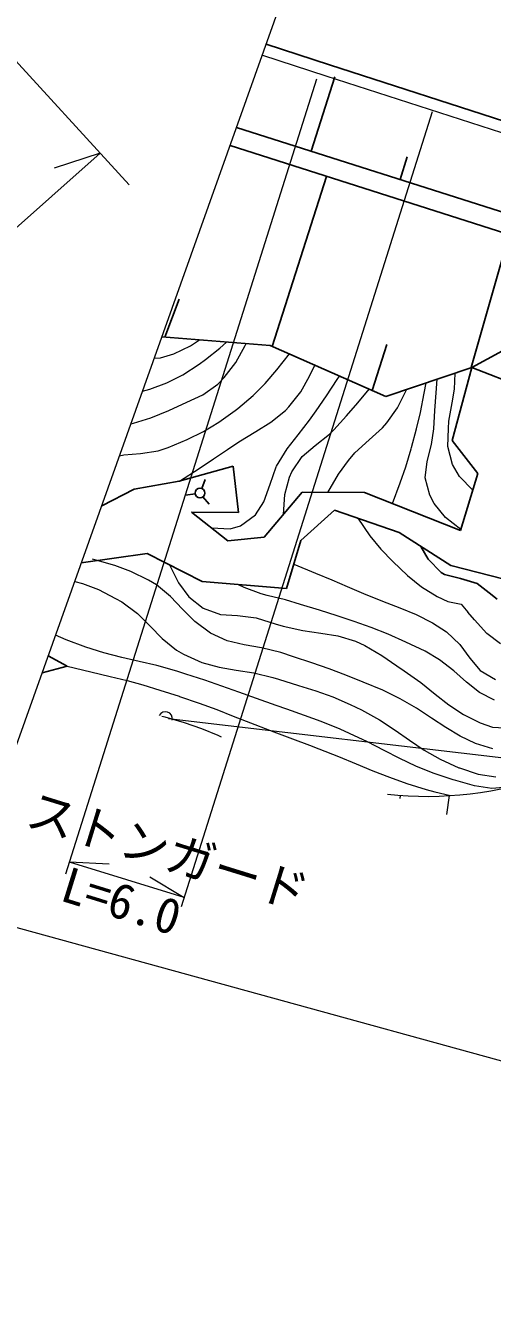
# Model space of a CAD drawing. Units: millimetres, scale not verified. Extents: x 40000 to 680000, y 20000 to 380000.
# Drawn here: x 306783 to 330858, y 246686 to 312564 of the extents above; entities that cross this region are included whole.
import ezdxf
from ezdxf.enums import TextEntityAlignment as Align

# ---------------------------------------------------------------- set-up
doc = ezdxf.new("R2010")
doc.units = ezdxf.units.MM
doc.header["$LTSCALE"] = 1000
for name, color, linetype, lineweight in [('M-BGD', 7, 'Continuous', 13), ('M-BMK-ROW', 30, 'Continuous', 13), ('M-BMK-SRVR', 3, 'Continuous', 13), ('M-STR-HTXT', 7, 'Continuous', 13)]:
    doc.layers.add(name, color=color, linetype=linetype, lineweight=lineweight)
doc.styles.add('ＭＳ ゴシック', font='')
doc.styles.get('ＭＳ ゴシック').set_extended_font_data('MS Gothic')

msp = doc.modelspace()

# ---------------------------------------------------------------- linework, layer by layer
at = {"layer": 'M-BGD'}
for p, q in [((318995, 311035), (322262, 309962)), ((322264, 309961), (331852, 306860)), ((314434, 295608), (315288, 296024)), ((315288, 296024), (315745, 296333)), ((316064, 295321), (316806, 295898)), ((316806, 295898), (317153, 296222)), ((317631, 295159), (318102, 296036)), ((318102, 296036), (318151, 296143)), ((313424, 295393), (313748, 295407)), ((313748, 295407), (314434, 295608)), ((315730, 295078), (316064, 295321)), ((317030, 294395), (317631, 295159)), ((319746, 294794), (320385, 295606)), ((314068, 294113), (314888, 294531)), ((314888, 294531), (315730, 295078)), ((319140, 294081), (319746, 294794)), ((321432, 294455), (321704, 295024)), ((328902, 293784), (328939, 294617)), ((313188, 293787), (314068, 294113)), ((315931, 293504), (316692, 294051)), ((316692, 294051), (317030, 294395)), ((318518, 293460), (319140, 294081)), ((320974, 293656), (321432, 294455)), ((322297, 293446), (322850, 294283)), ((322850, 294283), (322969, 294464)), ((327342, 293574), (327447, 294110)), ((327954, 293596), (328003, 294299)), ((312818, 293690), (313188, 293787)), ((315106, 293110), (315931, 293504)), ((317736, 292798), (318518, 293460)), ((320363, 292884), (320974, 293656)), ((321770, 292670), (322297, 293446)), ((323915, 293085), (324499, 293788)), ((325964, 292826), (326434, 293746)), ((326434, 293746), (326446, 293771)), ((327143, 292578), (327342, 293574)), ((327892, 292694), (327954, 293596)), ((328780, 293090), (328902, 293784)), ((313249, 292313), (314163, 292692)), ((314163, 292692), (315106, 293110)), ((316750, 292077), (317587, 292681)), ((317587, 292681), (317736, 292798)), ((319439, 292076), (320184, 292692)), ((320184, 292692), (320363, 292884)), ((321424, 292188), (321770, 292670)), ((323340, 292415), (323915, 293085)), ((325419, 292043), (325964, 292826)), ((326949, 291744), (327143, 292578)), ((327830, 291741), (327892, 292694)), ((328616, 292139), (328780, 293090)), ((312215, 291997), (312349, 292034)), ((312349, 292034), (313249, 292313)), ((315955, 291603), (316750, 292077)), ((318658, 291607), (319439, 292076)), ((320832, 291435), (321424, 292188)), ((322687, 291697), (323340, 292415)), ((325196, 291784), (325419, 292043)), ((328595, 291758), (328616, 292139)), ((314136, 290770), (315113, 291190)), ((315113, 291190), (315955, 291603)), ((317783, 291069), (318658, 291607)), ((320275, 290704), (320832, 291435)), ((321723, 290877), (322463, 291472)), ((322463, 291472), (322687, 291697)), ((324496, 291174), (325196, 291784)), ((326685, 290780), (326949, 291744)), ((327709, 290939), (327830, 291741)), ((328558, 290823), (328595, 291758)), ((312718, 290466), (313622, 290601)), ((313622, 290601), (314136, 290770)), ((316479, 290186), (317198, 290669)), ((317198, 290669), (317783, 291069)), ((319727, 289819), (320275, 290704)), ((321047, 290315), (321723, 290877)), ((323770, 290505), (324496, 291174)), ((326385, 289783), (326665, 290709)), ((326665, 290709), (326685, 290780)), ((327493, 290056), (327709, 290939)), ((328799, 289891), (328558, 290823)), ((311627, 290348), (311859, 290399)), ((311859, 290399), (312718, 290466)), ((315729, 289694), (316479, 290186)), ((320510, 289521), (321047, 290315)), ((322927, 289394), (323439, 290111)), ((323439, 290111), (323770, 290505)), ((327396, 289208), (327493, 290056)), ((329153, 289287), (328799, 289891)), ((314720, 289036), (315729, 289694)), ((319399, 288879), (319707, 289781)), ((319707, 289781), (319727, 289819)), ((320146, 288345), (320393, 289241)), ((320393, 289241), (320510, 289521)), ((322369, 288459), (322927, 289394)), ((326102, 288959), (326385, 289783)), ((327624, 288310), (327396, 289208)), ((329847, 288579), (329153, 289287)), ((319069, 287977), (319399, 288879)), ((325701, 287881), (326102, 288959)), ((318632, 287293), (319069, 287977)), ((320080, 287322), (320146, 288345)), ((327855, 287884), (327624, 288310)), ((317869, 286731), (318632, 287293)), ((328439, 287163), (327855, 287884)), ((316368, 286625), (317338, 286578)), ((317338, 286578), (317869, 286731)), ((323909, 287127), (324544, 286217)), ((329235, 286545), (328439, 287163)), ((324544, 286217), (325098, 285532)), ((325098, 285532), (325717, 284887)), ((310351, 284982), (310240, 285011)), ((311385, 284692), (310351, 284982)), ((312215, 284378), (311385, 284692)), ((314204, 284717), (314670, 283797)), ((320611, 284751), (321735, 284290)), ((325717, 284887), (326474, 284165)), ((313115, 283932), (312215, 284378)), ((321735, 284290), (322576, 283939)), ((322576, 283939), (323361, 283604)), ((326474, 284165), (327194, 283585)), ((309318, 283864), (309711, 283756)), ((309711, 283756), (310541, 283439)), ((310541, 283439), (311425, 282989)), ((313538, 283678), (313115, 283932)), ((314264, 283077), (313538, 283678)), ((314670, 283797), (315202, 283066)), ((318060, 283549), (317724, 283700)), ((318935, 283217), (318060, 283549)), ((323361, 283604), (324201, 283239)), ((327194, 283585), (328010, 283090)), ((311425, 282989), (311742, 282803)), ((311742, 282803), (312560, 282198)), ((314871, 282434), (314264, 283077)), ((315202, 283066), (315948, 282479)), ((319241, 283132), (318935, 283217)), ((320187, 282914), (319241, 283132)), ((320953, 282677), (320187, 282914)), ((321942, 282373), (320953, 282677)), ((324201, 283239), (325190, 282836)), ((325190, 282836), (326077, 282501)), ((328010, 283090), (328553, 282831)), ((328553, 282831), (329253, 282680)), ((329253, 282680), (329593, 282273)), ((312560, 282198), (313204, 281558)), ((315507, 281792), (314871, 282434)), ((315948, 282479), (316838, 282159)), ((316838, 282159), (317715, 282103)), ((317715, 282103), (318680, 281983)), ((318680, 281983), (318719, 281973)), ((318719, 281973), (319651, 281679)), ((322859, 282085), (321942, 282373)), ((323735, 281794), (322859, 282085)), ((326077, 282501), (326919, 282156)), ((326919, 282156), (327772, 281723)), ((329932, 281883), (329593, 282273)), ((313204, 281558), (313825, 280921)), ((316321, 281192), (315507, 281792)), ((319651, 281679), (320068, 281549)), ((320068, 281549), (321084, 281323)), ((321084, 281323), (322002, 281194)), ((324597, 281484), (323735, 281794)), ((325475, 281137), (324597, 281484)), ((327772, 281723), (328495, 281265)), ((330577, 281168), (329932, 281883)), ((308879, 280847), (308327, 281081)), ((309888, 280470), (308879, 280847)), ((313825, 280921), (314572, 280321)), ((317174, 280799), (316321, 281192)), ((318051, 280582), (317174, 280799)), ((322002, 281194), (322886, 281047)), ((322886, 281047), (323801, 280769)), ((323801, 280769), (324277, 280550)), ((326398, 280734), (325475, 281137)), ((327397, 280258), (326398, 280734)), ((328495, 281265), (329183, 280611)), ((331273, 280636), (330577, 281168)), ((310814, 280174), (309888, 280470)), ((311742, 279936), (310814, 280174)), ((314572, 280321), (314925, 280107)), ((314925, 280107), (315870, 279682)), ((318952, 280429), (318051, 280582)), ((319950, 280184), (318952, 280429)), ((320592, 279976), (319950, 280184)), ((324277, 280550), (325148, 280036)), ((325148, 280036), (325922, 279501)), ((328135, 279817), (327397, 280258)), ((329183, 280611), (329690, 279903)), ((308921, 279494), (310153, 279202)), ((312633, 279736), (311742, 279936)), ((313559, 279518), (312633, 279736)), ((314591, 279226), (313559, 279518)), ((315870, 279682), (316761, 279436)), ((316761, 279436), (317641, 279283)), ((321551, 279656), (320592, 279976)), ((322431, 279347), (321551, 279656)), ((323292, 279024), (322431, 279347)), ((325922, 279501), (326299, 279251)), ((328862, 279240), (328135, 279817)), ((329690, 279903), (330230, 279261)), ((310153, 279202), (311154, 278960)), ((311154, 278960), (312016, 278741)), ((312016, 278741), (312833, 278515)), ((315045, 279082), (314591, 279226)), ((316023, 278762), (315045, 279082)), ((316912, 278459), (316023, 278762)), ((317641, 279283), (318553, 279136)), ((318553, 279136), (319539, 278908)), ((319539, 278908), (319831, 278819)), ((319831, 278819), (320854, 278496)), ((324195, 278664), (323292, 279024)), ((325201, 278244), (324195, 278664)), ((326299, 279251), (327162, 278643)), ((329521, 278657), (328862, 279240)), ((330230, 279261), (331013, 278804)), ((312833, 278515), (313699, 278255)), ((313699, 278255), (314707, 277931)), ((317778, 278153), (316912, 278459)), ((318689, 277825), (317778, 278153)), ((320854, 278496), (321756, 278207)), ((321756, 278207), (322621, 277898)), ((326103, 277807), (325201, 278244)), ((327162, 278643), (327908, 278047)), ((327908, 278047), (328615, 277487)), ((330193, 278134), (329521, 278657)), ((330957, 277736), (330193, 278134)), ((314707, 277931), (314714, 277929)), ((314714, 277929), (315739, 277577)), ((315739, 277577), (316642, 277242)), ((319712, 277455), (318689, 277825)), ((320248, 277263), (319712, 277455)), ((322621, 277898), (323529, 277514)), ((323529, 277514), (324103, 277237)), ((326939, 277313), (326103, 277807)), ((328615, 277487), (329360, 276983)), ((313985, 276847), (313811, 276886)), ((314985, 276567), (313985, 276847)), ((316642, 277242), (317496, 276908)), ((317496, 276908), (318376, 276559)), ((321159, 276942), (320248, 277263)), ((322029, 276622), (321159, 276942)), ((324103, 277237), (325037, 276716)), ((325037, 276716), (325841, 276187)), ((327707, 276805), (326939, 277313)), ((328446, 276314), (327707, 276805)), ((329360, 276983), (330222, 276559)), ((315879, 276249), (314985, 276567)), ((316721, 275900), (315879, 276249)), ((318376, 276559), (319357, 276179)), ((319357, 276179), (319593, 276090)), ((319593, 276090), (320548, 275731)), ((323005, 276230), (322029, 276622)), ((323492, 276018), (323005, 276230)), ((325841, 276187), (326584, 275663)), ((329195, 275867), (328446, 276314)), ((330222, 276559), (330855, 276343)), ((330855, 276343), (331779, 276282)), ((316885, 275827), (316721, 275900)), ((320548, 275731), (321428, 275402)), ((321428, 275402), (321907, 275223)), ((324423, 275574), (323492, 276018)), ((325267, 275141), (324423, 275574)), ((326584, 275663), (327334, 275156)), ((329992, 275494), (329195, 275867)), ((330877, 275223), (329992, 275494)), ((321907, 275223), (322927, 274826)), ((322927, 274826), (323838, 274449)), ((326077, 274723), (325267, 275141)), ((326906, 274327), (326077, 274723)), ((327334, 275156), (328159, 274678)), ((323838, 274449), (324693, 274091)), ((324693, 274091), (325543, 273753)), ((327809, 273957), (326906, 274327)), ((328159, 274678), (329126, 274241)), ((329126, 274241), (329152, 274231)), ((329152, 274231), (330122, 273908)), ((325543, 273753), (326439, 273431)), ((326439, 273431), (327434, 273127)), ((328839, 273618), (327809, 273957)), ((328970, 273580), (328839, 273618)), ((329935, 273304), (328970, 273580)), ((330122, 273908), (331029, 273769)), ((326098, 272653), (326122, 272816)), ((327434, 273127), (327888, 273005)), ((327888, 273005), (328697, 272805)), ((328502, 271825), (328647, 272801)), ((330831, 273163), (329935, 273304)), ((331825, 273265), (330831, 273163))]:
    msp.add_line(p, q, dxfattribs=at)
at = {"layer": 'M-BGD', "lineweight": 25}
for p, q in [((319196, 311600), (322449, 310532)), ((322449, 310532), (332036, 307431)), ((321511, 306075), (322737, 309913)), ((317666, 307304), (333086, 302378)), ((332774, 301427), (317330, 306361)), ((326094, 304611), (326467, 305777)), ((319498, 295999), (322304, 304772)), ((329768, 294899), (331715, 301766)), ((313962, 296475), (314712, 298438)), ((334675, 297570), (329788, 294906)), ((319395, 296044), (313814, 296486)), ((325367, 293404), (319395, 296044)), ((324650, 293721), (325405, 296088)), ((329788, 294906), (325367, 293404)), ((328782, 291134), (329788, 294906)), ((329788, 294906), (335565, 292657)), ((330105, 289436), (328782, 291134)), ((314712, 289034), (317486, 289817)), ((317486, 289817), (317759, 287418)), ((329218, 286487), (330105, 289436)), ((310708, 287767), (312379, 288629)), ((312379, 288629), (314712, 289034)), ((315865, 288661), (316046, 289127)), ((315528, 288389), (315034, 288312)), ((315932, 288233), (316245, 287843)), ((319088, 286141), (321039, 288464)), ((321039, 288464), (324260, 288452)), ((324260, 288452), (329218, 286487)), ((317759, 287418), (315342, 287441)), ((315342, 287441), (317207, 285957)), ((322708, 287545), (320973, 285969)), ((326045, 286384), (322708, 287545)), ((317207, 285957), (319088, 286141)), ((320973, 285969), (320237, 283492)), ((328720, 284683), (326045, 286384)), ((313057, 285305), (309657, 284815)), ((315890, 283852), (313057, 285305)), ((327544, 285004), (327173, 285666)), ((328212, 284320), (327544, 285004)), ((331458, 283983), (328720, 284683)), ((328378, 284215), (328212, 284320)), ((329215, 284016), (328378, 284215)), ((330071, 283760), (329215, 284016)), ((320237, 283492), (315890, 283852)), ((330691, 283280), (330071, 283760)), ((331100, 282938), (330691, 283280)), ((307947, 280014), (308921, 279494)), ((308921, 279494), (307637, 279142))]:
    msp.add_line(p, q, dxfattribs=at)
msp.add_circle((315775, 288427), 250, dxfattribs=at)
at = {"layer": 'M-BGD'}
msp.add_arc((327494, 291155), 18390, 263.58276, 290.26953, dxfattribs=at)
at = {"layer": 'M-BMK-ROW'}
msp.add_line((333867, 274450), (314150, 276769), dxfattribs=at)
msp.add_arc((313995, 276787), 350, 346.44421, 155.53902, dxfattribs=at)
at = {"layer": 'M-BMK-SRVR'}
for p, q in [((287795, 330950), (312132, 304330)), ((300844, 260068), (320978, 316604))]:
    msp.add_line(p, q, dxfattribs=at)
at = {"layer": 'M-STR-HTXT'}
for p, q in [((321778, 309787), (308843, 268745)), ((327746, 308105), (314811, 267063)), ((310634, 305968), (305641, 301540)), ((310634, 305968), (308251, 305200)), ((314961, 267538), (309041, 269374)), ((311099, 269259), (309041, 269374)), ((313199, 268608), (314961, 267538)), ((303258, 266847), (446258, 227383))]:
    msp.add_line(p, q, dxfattribs=at)

# ---------------------------------------------------------------- texts
at = {"layer": 'M-STR-HTXT', "style": 'ＭＳ ゴシック'}
for s, p in [('ストンガード', (306535, 270752)), ('L=6.0', (308322, 266886))]:
    msp.add_text(s, height=1833, rotation=342.774, dxfattribs=at).set_placement(p, align=Align.BOTTOM_LEFT)

doc.saveas('drawing.dxf')
